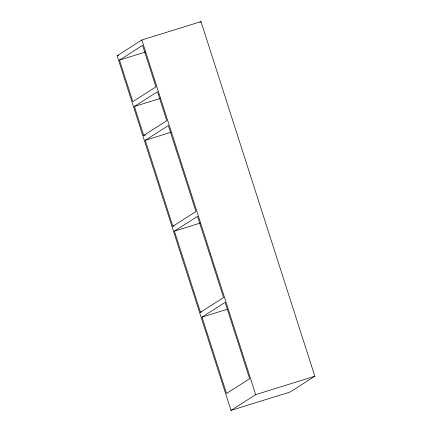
<?xml version="1.0" encoding="UTF-8"?>
<svg xmlns="http://www.w3.org/2000/svg" width="432" height="432" viewBox="0 0 432 432"><rect width="100%" height="100%" fill="white"/><g stroke="black" fill="none" stroke-linecap="round" stroke-linejoin="round"><path stroke-width="0.65" d="M117.153 55.771L141.842 40.003L200.993 21.6L314.847 376.229L290.158 391.997L231.007 410.4L117.153 55.771L118.438 55.372M119.507 60.086L142.587 45.349L155.925 86.897L132.851 101.639L119.507 60.086L145.255 52.078M199.87 22.318L200.993 21.6M134.401 106.472L157.48 91.73L166.784 120.717L143.705 135.459L134.401 106.472L160.148 98.458M145.26 140.292L168.334 125.55L195.95 211.55L172.87 226.287L145.26 140.292L171.007 132.278M174.42 231.12L197.5 216.383L223.56 297.551L200.48 312.287L174.42 231.12L200.167 223.112M202.036 317.12L225.11 302.384L249.62 378.718L226.541 393.46L202.036 317.12L227.135 309.312M231.007 410.4L255.701 394.632L314.847 376.229M143.705 135.459L145.638 134.86M172.87 226.287L174.155 225.887M200.48 312.287L201.771 311.888M141.842 40.003L255.701 394.632"/></g></svg>
